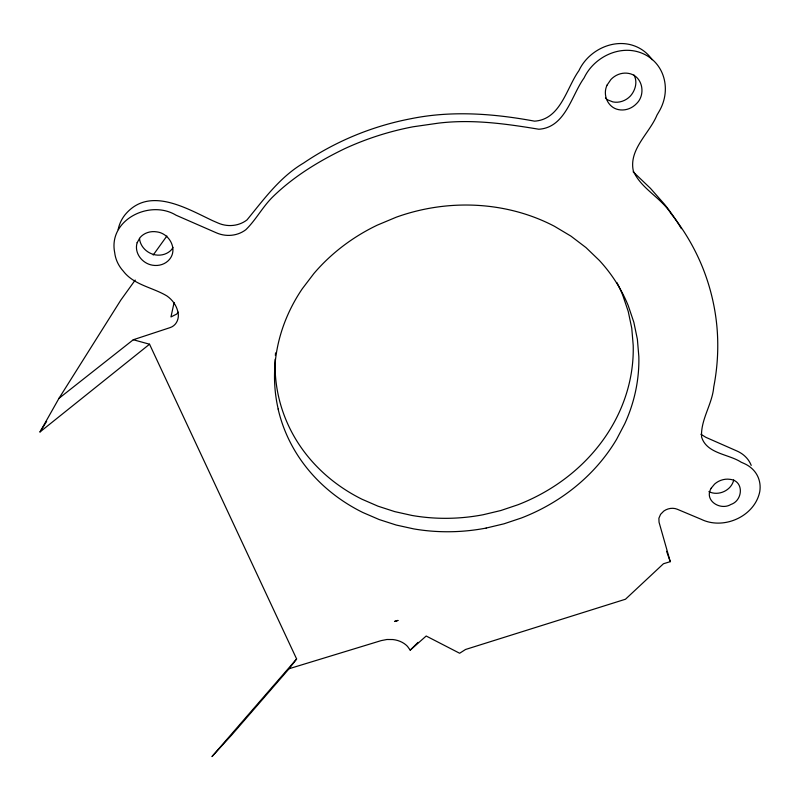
<?xml version="1.0" encoding="UTF-8"?>
<svg xmlns="http://www.w3.org/2000/svg" width="800" height="800" viewBox="0 0 800 800"><rect width="100%" height="100%" fill="white"/><g stroke="black" fill="none" stroke-linecap="round" stroke-linejoin="round"><path stroke-width="1.2" d="M174.11 302.48L170.96 316.95L176.73 314.05L178.19 312.15M733.74 479.93C731.45 490.44 718.48 496.43 708.89 491.64M135.22 280.06L120.83 300.08L58.96 398.36L40 431.96L149.54 344.22L296.62 658.96L289.11 668.71L232.02 734.62L211.98 756.58L296.62 658.96M172.96 247.37L171.82 249.35A18.03 16.36 18.8 0 1 155.29 254.88C147.19 253.36 140.27 246.8 139.48 238.42M40 431.96L46.63 421.39M153.21 255.02L166.88 236M289.11 668.71L381.15 640.62L386.95 639.49L392.85 639.55A23.19 18.4 -6 0 1 407.49 646.37L410.21 650.15L418.04 642.37M410.21 650.15L426.19 636.02L459.64 653.25L465.55 649.48L625.47 599.23L663.45 563.75L670.26 561.67L659.04 522.21L658.89 518.26L660.57 514.35L663.79 511.07A12.29 9.97 -20 0 1 677.22 509.23L701.36 519.37C723.72 530.23 754.81 516.41 759.77 491.59A37.74 30.53 -22.7 0 0 758.43 478.01A36.98 29.91 -22.7 0 0 743.88 463.4L741.19 462.21C728.58 453.96 706.67 453.81 701.58 437C700.51 419.66 712.32 404.23 713.74 386.98A265.94 236.35 -12.3 0 0 716.96 327.13A267.35 237.55 -12.2 0 0 702.78 267.91A265.83 236.16 -12.3 0 0 671.03 213.64C660.78 197.39 640.95 188.63 633.31 170.86C628.64 149.35 649.54 133.29 656.97 115.12L658.92 111.79A44.01 40.18 -44.3 0 0 665.11 93.53A44.91 41.02 -44.2 0 0 662.93 75A44.01 40.19 -44.3 0 0 645.11 54.65C622.64 43.05 594.45 55.98 584.08 77.95C571.4 95.49 565.46 127.51 538.85 129.24C505.69 123.74 472.01 119.03 438.33 123.16L413.1 126.78A263.42 234.09 -12.5 0 0 344.68 148.69C318.39 161.41 293.03 176.86 272.16 197.48C262.34 207.37 255.82 219.97 245.87 229.68A28.38 26.41 15.8 0 1 216.36 232.82L176.05 215.21C149.86 199.16 107.99 219.87 114.7 252.63A35.44 31.99 18.3 0 0 123.29 271.12C133.92 285.11 152.7 287.33 166.99 296A27.84 24.69 14.1 0 1 177.63 310.83C179.85 317.53 176.99 325.45 169.93 327.67L133.29 339.74L58.96 398.36M486.16 528.06L503.97 523.82L521.33 518.01A183.1 162.35 -12.4 0 0 582.9 480.32A182.64 161.92 -12.4 0 0 616.63 439.26L624.75 423.76A183.02 162.27 -12.4 0 0 638.83 356.49L637.38 339.25L633.83 322.24L628.23 305.64A183.99 163.12 -12.3 0 0 599.35 260.43L585.97 247.57L570.94 236.13L554.44 226.28A182.68 161.99 -12.4 0 0 498 207.62A183.09 162.34 -12.4 0 0 396.3 217.18L377.27 225.15A183.2 162.43 -12.4 0 0 313.91 273.5L302.24 288.83A183.03 162.29 -12.4 0 0 278.21 409.11M133.29 339.74L149.54 344.22M700.92 434.26L705.89 437.34L736.84 450.96A36.39 29.6 -22.9 0 1 747.93 459.51A37.14 30.21 -22.9 0 1 751.21 465.41M605.47 98.05L607.22 99.68L612.86 101.91A18.75 17.16 -45.2 0 0 630.37 96.05C635.35 90.49 637.83 81.79 633.95 74.99M633.15 171.82L650.45 188.34L664.55 204.34A261.29 233.16 -12.4 0 1 681.39 228.66M666.6 551.31L670.26 561.67M486.16 528.07A183.21 162.45 -12.4 0 1 413.72 528.89L396.18 525.03L379.18 519.55L362.9 512.53A183.45 162.66 -12.4 0 1 278.12 409.04M652.16 59.75A43.2 39.55 -45.1 0 0 638.75 47.81C616.77 36.41 588.89 49.05 578.89 70.7C566.47 87.95 560.72 119.45 534.57 121.16C493.93 113.62 452.01 110.36 411.13 118.68A258.91 231.12 -12.6 0 0 343.98 140.22A261.19 232.97 -12.6 0 0 303.6 163.04C279.93 176.98 263.97 199.22 246.99 219.93A27.87 26.01 16.6 0 1 218.01 223.01L212.73 220.71C186.38 208.32 148.81 185.52 124.76 215.13A42.04 38.16 18.6 0 0 118.14 229.6M275.17 359.17A180.32 160.6 -12.5 0 0 278.66 396.96A180.23 160.53 -12.5 0 0 298.41 443.46A180.33 160.62 -12.5 0 0 362 499.24L378.02 506.19L394.75 511.62L412.01 515.46A179.99 160.31 -12.5 0 0 483.2 514.73L500.83 510.52L517.9 504.78A179.99 160.31 -12.5 0 0 578.44 467.56A179.82 160.15 -12.5 0 0 633.2 345.25L631.76 328.22L628.23 311.43L622.7 295.05A180.85 161.07 -12.4 0 0 616.91 282.6M275.36 355.44A180.32 160.6 -12.5 0 1 275.55 352.94M137.14 242.71C133.93 253.07 142.3 263.57 152.5 265.2A18.36 16.6 18.2 0 0 169.33 259.58C178.15 249.37 169.49 233.5 157.03 231.91A18.36 16.61 18.2 0 0 140.03 237.61L137.14 242.71M607.12 85.04C602.33 94.69 607.71 107.61 618.62 109.65A19.1 17.44 -44.4 0 0 636.47 103.69C646.11 94.62 642.71 76.05 628.94 73.46A19.11 17.45 -44.4 0 0 610.9 79.52L607.12 85.04M711.16 488.25C703.66 500.56 720.46 510.91 730.91 504.46C743.03 500.5 744.27 480.79 730.04 479.34A16.04 12.97 -22.7 0 0 714.55 484.12L711.16 488.25M397.91 620.44L394.54 621.47L397.91 620.44"/></g></svg>
